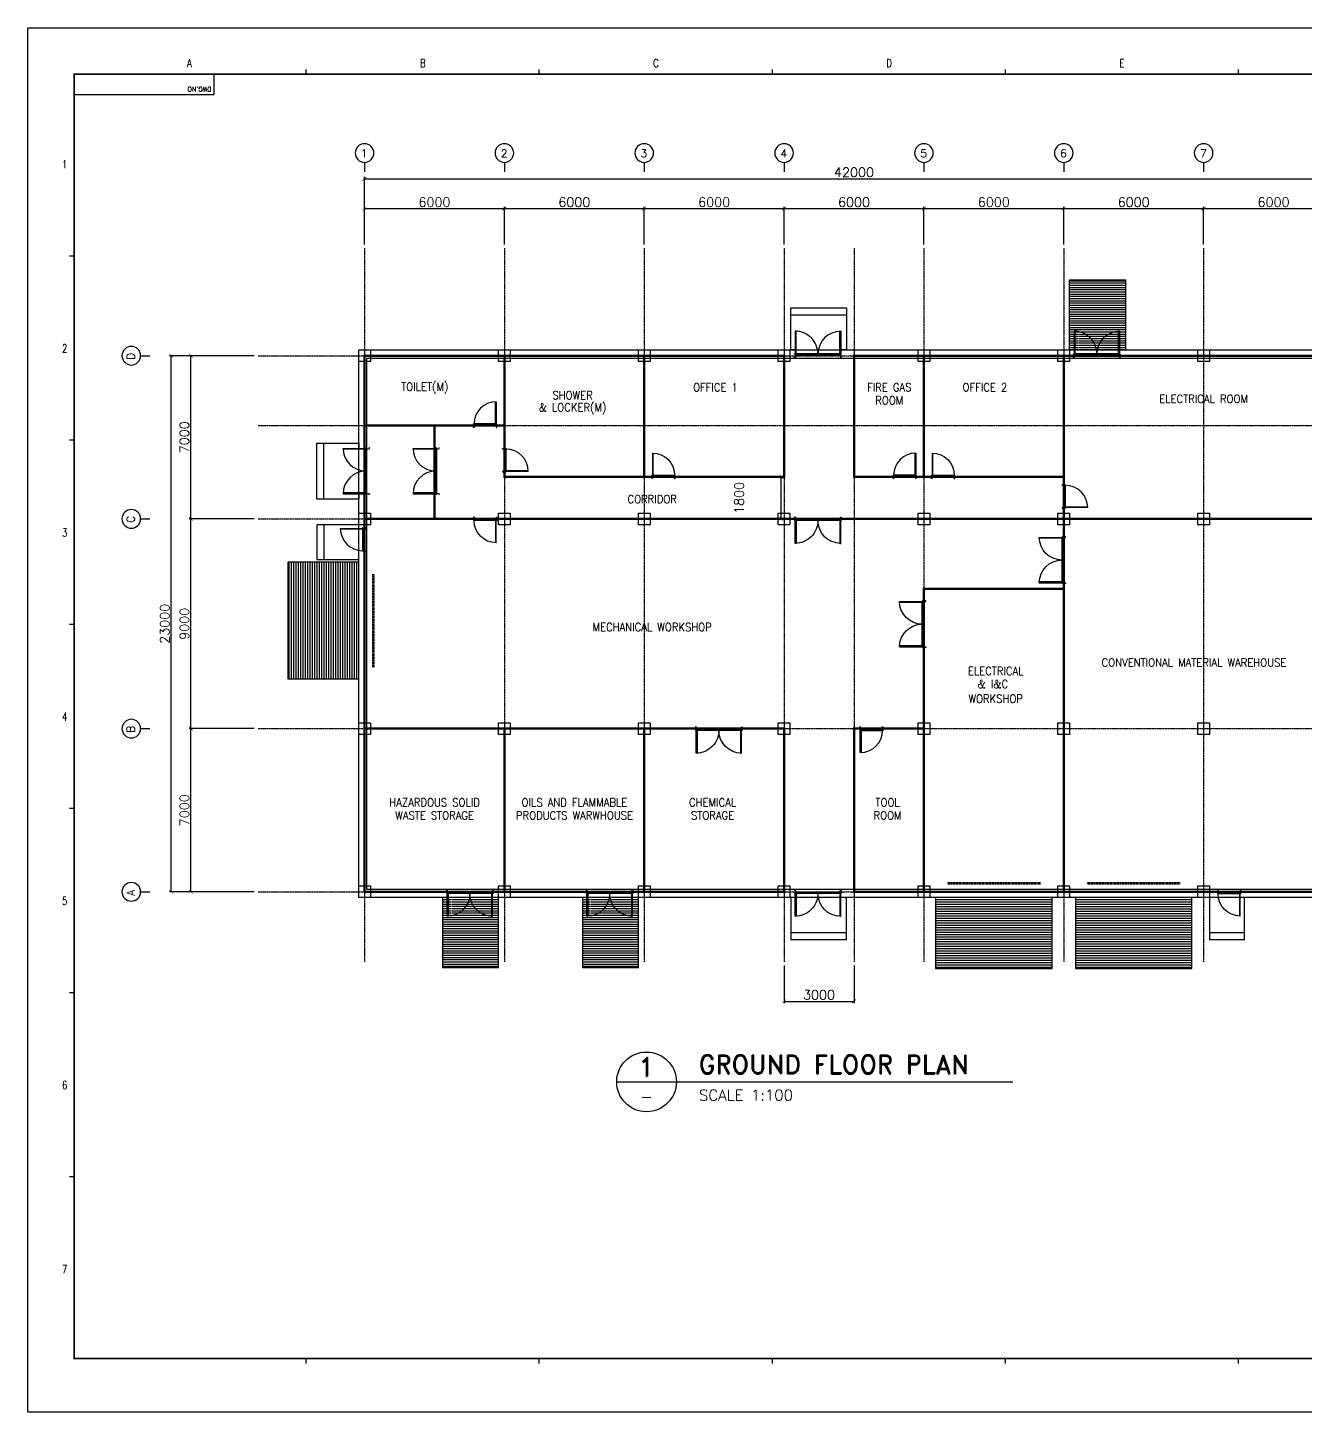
# Model space of a CAD drawing. Header units: millimetres. Extents: x -232466 to 860779, y -177975 to 311634.
# Drawn here: x -232466 to -177652, y 107851 to 167251 of the extents above; entities that cross this region are included whole.
import ezdxf
from ezdxf.enums import TextEntityAlignment as Align

# ---------------------------------------------------------------- set-up
doc = ezdxf.new("R2010")
doc.units = ezdxf.units.MM
for name, pattern in [('AXES', [50.8, 31.75, -6.35, 6.35, -6.35]), ('CENTER', [2, 1.25, -0.25, 0.25, -0.25]), ('HID', [2.3, 1.5, -0.8])]:
    doc.linetypes.add(name, pattern=pattern)
doc.layers.add('0 외형선', color=3, linetype='Continuous', lineweight=25)
for name, color, linetype in [('4ELE', 4, 'Continuous'), ('8FIN', 8, 'Continuous'), ('Center Line', 1, 'CENTER'), ('COL', 2, 'Continuous'), ('dim', 7, 'Continuous'), ('DOOR', 4, 'Continuous'), ('G', 3, 'Continuous'), ('hat', 8, 'Continuous'), ('stair', 4, 'Continuous'), ('SYM', 7, 'Continuous'), ('TEXT1', 7, 'Continuous'), ('TITLEBOX', 7, 'Continuous')]:
    doc.layers.add(name, color=color, linetype=linetype)
doc.styles.add('ROMAND', font='romand')
doc.styles.add('RomanS', font='romans.shx')
doc.styles.add('TBOX', font='romans.shx')
doc.dimstyles.new('HYUNDAI', dxfattribs={"dimscale": 120, "dimtxt": 3, "dimasz": 3, "dimexe": 1, "dimexo": 2, "dimgap": 1, "dimtad": 1, "dimdec": 0, "dimdsep": 46, "dimtxsty": 'RomanS', "dimcen": 0, "dimclrd": 256, "dimclre": 256, "dimclrt": 3, "dimadec": 0, "dimazin": 0, "dimtfac": 1, "dimtdec": 0, "dimtix": 1, "dimtmove": 2, "dimatfit": 3, "dimfxl": 1, "dimtvp": 1, "dimtolj": 1, "dimarcsym": 0})

# ---------------------------------------------------------------- blocks, each defined once
blk = doc.blocks.new('_ArchTick')
at = {"color": 0, "linetype": 'ByBlock', "const_width": 0.15}
blk.add_lwpolyline([(-0.5, -0.5), (0.5, 0.5)], dxfattribs=at)
blk = doc.blocks.new('*D184')
at = {"layer": 'Defpoints', "color": 0}
for p in [(-226308, 153180), (-222717, 153180), (-222583, 130180)]:
    blk.add_point(p, dxfattribs=at)
at = {"layer": 'dim', "lineweight": -2}
for p, q in [((-222877, 153180), (-226388, 153180)), ((-226308, 130180), (-226308, 153180)), ((-222743, 130180), (-226388, 130180))]:
    blk.add_line(p, q, dxfattribs=at)
at = {"layer": 'dim', "lineweight": -2, "xscale": 160, "yscale": 160, "zscale": 160}
for p, rotation in [((-226308, 153180), 90), ((-226308, 130180), 270)]:
    blk.add_blockref('_ArchTick', p, dxfattribs=dict(at, rotation=rotation))
at = {"layer": 'dim', "color": 0, "insert": (-226588, 141680), "char_height": 400, "attachment_point": 5, "rotation": 90, "style": 'RomanS', "bg_fill": 3, "box_fill_scale": 1.1, "bg_fill_color": 257, "bg_fill_transparency": 0}
blk.add_mtext('\\A1;23000', dxfattribs=at)
blk = doc.blocks.new('*D185')
at = {"layer": 'Defpoints', "color": 0}
for p in [(-225463, 153180), (-222583, 153180), (-222583, 146180)]:
    blk.add_point(p, dxfattribs=at)
at = {"layer": 'dim', "lineweight": -2}
for p, q in [((-222743, 153180), (-225543, 153180)), ((-225463, 146180), (-225463, 153180)), ((-222743, 146180), (-225543, 146180))]:
    blk.add_line(p, q, dxfattribs=at)
at = {"layer": 'dim', "lineweight": -2, "xscale": 160, "yscale": 160, "zscale": 160}
for p, rotation in [((-225463, 153180), 90), ((-225463, 146180), 270)]:
    blk.add_blockref('_ArchTick', p, dxfattribs=dict(at, rotation=rotation))
at = {"layer": 'dim', "color": 0, "insert": (-225743, 149680), "char_height": 400, "attachment_point": 5, "rotation": 90, "style": 'RomanS', "bg_fill": 3, "box_fill_scale": 1.1, "bg_fill_color": 257, "bg_fill_transparency": 0}
blk.add_mtext('\\A1;7000', dxfattribs=at)
blk = doc.blocks.new('*D186')
at = {"layer": 'Defpoints', "color": 0}
for p in [(-212014, 159488), (-218014, 157789), (-212014, 157789)]:
    blk.add_point(p, dxfattribs=at)
at = {"layer": 'dim', "lineweight": -2}
for p, q in [((-218014, 157949), (-218014, 159568)), ((-218014, 159488), (-212014, 159488)), ((-212014, 157949), (-212014, 159568))]:
    blk.add_line(p, q, dxfattribs=at)
at = {"layer": 'dim', "lineweight": -2, "xscale": 160, "yscale": 160, "zscale": 160, "rotation": 180}
blk.add_blockref('_ArchTick', (-218014, 159488), dxfattribs=at)
at = {"layer": 'dim', "lineweight": -2, "xscale": 160, "yscale": 160, "zscale": 160}
blk.add_blockref('_ArchTick', (-212014, 159488), dxfattribs=at)
at = {"layer": 'dim', "color": 0, "insert": (-215014, 159768), "char_height": 400, "attachment_point": 5, "style": 'RomanS', "bg_fill": 3, "box_fill_scale": 1.1, "bg_fill_color": 257, "bg_fill_transparency": 0}
blk.add_mtext('\\A1;6000', dxfattribs=at)
blk = doc.blocks.new('주열')
at = {"layer": 'SYM'}
blk.add_line((0, 600), (0, 0), dxfattribs=at)
blk.add_circle((0, 1200), 600, dxfattribs=at)
blk = doc.blocks.new('*D187')
at = {"layer": 'Defpoints', "color": 0}
for p in [(-176014, 160767), (-218014, 157789), (-176014, 157789)]:
    blk.add_point(p, dxfattribs=at)
at = {"layer": 'dim', "lineweight": -2}
for p, q in [((-218014, 157949), (-218014, 160847)), ((-218014, 160767), (-176014, 160767)), ((-176014, 157949), (-176014, 160847))]:
    blk.add_line(p, q, dxfattribs=at)
at = {"layer": 'dim', "lineweight": -2, "xscale": 160, "yscale": 160, "zscale": 160, "rotation": 180}
blk.add_blockref('_ArchTick', (-218014, 160767), dxfattribs=at)
at = {"layer": 'dim', "lineweight": -2, "xscale": 160, "yscale": 160, "zscale": 160}
blk.add_blockref('_ArchTick', (-176014, 160767), dxfattribs=at)
at = {"layer": 'dim', "color": 0, "insert": (-197014, 161047), "char_height": 400, "attachment_point": 5, "style": 'RomanS', "bg_fill": 3, "box_fill_scale": 1.1, "bg_fill_color": 257, "bg_fill_transparency": 0}
blk.add_mtext('\\A1;42000', dxfattribs=at)
blk = doc.blocks.new('*D188')
at = {"layer": 'Defpoints', "color": 0}
for p in [(-206014, 159488), (-212014, 157789), (-206014, 157789)]:
    blk.add_point(p, dxfattribs=at)
at = {"layer": 'dim', "lineweight": -2}
for p, q in [((-212014, 157949), (-212014, 159568)), ((-212014, 159488), (-206014, 159488)), ((-206014, 157949), (-206014, 159568))]:
    blk.add_line(p, q, dxfattribs=at)
at = {"layer": 'dim', "lineweight": -2, "xscale": 160, "yscale": 160, "zscale": 160, "rotation": 180}
blk.add_blockref('_ArchTick', (-212014, 159488), dxfattribs=at)
at = {"layer": 'dim', "lineweight": -2, "xscale": 160, "yscale": 160, "zscale": 160}
blk.add_blockref('_ArchTick', (-206014, 159488), dxfattribs=at)
at = {"layer": 'dim', "color": 0, "insert": (-209014, 159768), "char_height": 400, "attachment_point": 5, "style": 'RomanS', "bg_fill": 3, "box_fill_scale": 1.1, "bg_fill_color": 257, "bg_fill_transparency": 0}
blk.add_mtext('\\A1;6000', dxfattribs=at)
blk = doc.blocks.new('*D189')
at = {"layer": 'Defpoints', "color": 0}
for p in [(-200014, 159488), (-206014, 157789), (-200014, 157789)]:
    blk.add_point(p, dxfattribs=at)
at = {"layer": 'dim', "lineweight": -2}
for p, q in [((-206014, 157949), (-206014, 159568)), ((-206014, 159488), (-200014, 159488)), ((-200014, 157949), (-200014, 159568))]:
    blk.add_line(p, q, dxfattribs=at)
at = {"layer": 'dim', "lineweight": -2, "xscale": 160, "yscale": 160, "zscale": 160, "rotation": 180}
blk.add_blockref('_ArchTick', (-206014, 159488), dxfattribs=at)
at = {"layer": 'dim', "lineweight": -2, "xscale": 160, "yscale": 160, "zscale": 160}
blk.add_blockref('_ArchTick', (-200014, 159488), dxfattribs=at)
at = {"layer": 'dim', "color": 0, "insert": (-203014, 159768), "char_height": 400, "attachment_point": 5, "style": 'RomanS', "bg_fill": 3, "box_fill_scale": 1.1, "bg_fill_color": 257, "bg_fill_transparency": 0}
blk.add_mtext('\\A1;6000', dxfattribs=at)
blk = doc.blocks.new('*D190')
at = {"layer": 'Defpoints', "color": 0}
for p in [(-194014, 159488), (-200014, 157789), (-194014, 157789)]:
    blk.add_point(p, dxfattribs=at)
at = {"layer": 'dim', "lineweight": -2}
for p, q in [((-200014, 157949), (-200014, 159568)), ((-200014, 159488), (-194014, 159488)), ((-194014, 157949), (-194014, 159568))]:
    blk.add_line(p, q, dxfattribs=at)
at = {"layer": 'dim', "lineweight": -2, "xscale": 160, "yscale": 160, "zscale": 160, "rotation": 180}
blk.add_blockref('_ArchTick', (-200014, 159488), dxfattribs=at)
at = {"layer": 'dim', "lineweight": -2, "xscale": 160, "yscale": 160, "zscale": 160}
blk.add_blockref('_ArchTick', (-194014, 159488), dxfattribs=at)
at = {"layer": 'dim', "color": 0, "insert": (-197014, 159768), "char_height": 400, "attachment_point": 5, "style": 'RomanS', "bg_fill": 3, "box_fill_scale": 1.1, "bg_fill_color": 257, "bg_fill_transparency": 0}
blk.add_mtext('\\A1;6000', dxfattribs=at)
blk = doc.blocks.new('*D191')
at = {"layer": 'Defpoints', "color": 0}
for p in [(-188014, 159488), (-194014, 157789), (-188014, 157789)]:
    blk.add_point(p, dxfattribs=at)
at = {"layer": 'dim', "lineweight": -2}
for p, q in [((-194014, 157949), (-194014, 159568)), ((-194014, 159488), (-188014, 159488)), ((-188014, 157949), (-188014, 159568))]:
    blk.add_line(p, q, dxfattribs=at)
at = {"layer": 'dim', "lineweight": -2, "xscale": 160, "yscale": 160, "zscale": 160, "rotation": 180}
blk.add_blockref('_ArchTick', (-194014, 159488), dxfattribs=at)
at = {"layer": 'dim', "lineweight": -2, "xscale": 160, "yscale": 160, "zscale": 160}
blk.add_blockref('_ArchTick', (-188014, 159488), dxfattribs=at)
at = {"layer": 'dim', "color": 0, "insert": (-191014, 159768), "char_height": 400, "attachment_point": 5, "style": 'RomanS', "bg_fill": 3, "box_fill_scale": 1.1, "bg_fill_color": 257, "bg_fill_transparency": 0}
blk.add_mtext('\\A1;6000', dxfattribs=at)
blk = doc.blocks.new('*D192')
at = {"layer": 'Defpoints', "color": 0}
for p in [(-182014, 159488), (-188014, 157789), (-182014, 157789)]:
    blk.add_point(p, dxfattribs=at)
at = {"layer": 'dim', "lineweight": -2}
for p, q in [((-188014, 157949), (-188014, 159568)), ((-188014, 159488), (-182014, 159488)), ((-182014, 157949), (-182014, 159568))]:
    blk.add_line(p, q, dxfattribs=at)
at = {"layer": 'dim', "lineweight": -2, "xscale": 160, "yscale": 160, "zscale": 160, "rotation": 180}
blk.add_blockref('_ArchTick', (-188014, 159488), dxfattribs=at)
at = {"layer": 'dim', "lineweight": -2, "xscale": 160, "yscale": 160, "zscale": 160}
blk.add_blockref('_ArchTick', (-182014, 159488), dxfattribs=at)
at = {"layer": 'dim', "color": 0, "insert": (-185014, 159768), "char_height": 400, "attachment_point": 5, "style": 'RomanS', "bg_fill": 3, "box_fill_scale": 1.1, "bg_fill_color": 257, "bg_fill_transparency": 0}
blk.add_mtext('\\A1;6000', dxfattribs=at)
blk = doc.blocks.new('*D193')
at = {"layer": 'Defpoints', "color": 0}
for p in [(-176014, 159488), (-182014, 157789), (-176014, 157789)]:
    blk.add_point(p, dxfattribs=at)
at = {"layer": 'dim', "lineweight": -2}
for p, q in [((-182014, 157949), (-182014, 159568)), ((-182014, 159488), (-176014, 159488)), ((-176014, 157949), (-176014, 159568))]:
    blk.add_line(p, q, dxfattribs=at)
at = {"layer": 'dim', "lineweight": -2, "xscale": 160, "yscale": 160, "zscale": 160, "rotation": 180}
blk.add_blockref('_ArchTick', (-182014, 159488), dxfattribs=at)
at = {"layer": 'dim', "lineweight": -2, "xscale": 160, "yscale": 160, "zscale": 160}
blk.add_blockref('_ArchTick', (-176014, 159488), dxfattribs=at)
at = {"layer": 'dim', "color": 0, "insert": (-179014, 159768), "char_height": 400, "attachment_point": 5, "style": 'RomanS', "bg_fill": 3, "box_fill_scale": 1.1, "bg_fill_color": 257, "bg_fill_transparency": 0}
blk.add_mtext('\\A1;6000', dxfattribs=at)
blk = doc.blocks.new('*D194')
at = {"layer": 'Defpoints', "color": 0}
for p in [(-225463, 146180), (-222583, 146180), (-222583, 137180)]:
    blk.add_point(p, dxfattribs=at)
at = {"layer": 'dim', "lineweight": -2}
for p, q in [((-222743, 146180), (-225543, 146180)), ((-225463, 137180), (-225463, 146180)), ((-222743, 137180), (-225543, 137180))]:
    blk.add_line(p, q, dxfattribs=at)
at = {"layer": 'dim', "lineweight": -2, "xscale": 160, "yscale": 160, "zscale": 160}
for p, rotation in [((-225463, 146180), 90), ((-225463, 137180), 270)]:
    blk.add_blockref('_ArchTick', p, dxfattribs=dict(at, rotation=rotation))
at = {"layer": 'dim', "color": 0, "insert": (-225743, 141680), "char_height": 400, "attachment_point": 5, "rotation": 90, "style": 'RomanS', "bg_fill": 3, "box_fill_scale": 1.1, "bg_fill_color": 257, "bg_fill_transparency": 0}
blk.add_mtext('\\A1;9000', dxfattribs=at)
blk = doc.blocks.new('*D209')
at = {"layer": 'Defpoints', "color": 0}
for p in [(-225463, 137180), (-222583, 137180), (-222583, 130180)]:
    blk.add_point(p, dxfattribs=at)
at = {"layer": 'dim', "lineweight": -2}
for p, q in [((-222743, 137180), (-225543, 137180)), ((-225463, 130180), (-225463, 137180)), ((-222743, 130180), (-225543, 130180))]:
    blk.add_line(p, q, dxfattribs=at)
at = {"layer": 'dim', "lineweight": -2, "xscale": 160, "yscale": 160, "zscale": 160}
for p, rotation in [((-225463, 137180), 90), ((-225463, 130180), 270)]:
    blk.add_blockref('_ArchTick', p, dxfattribs=dict(at, rotation=rotation))
at = {"layer": 'dim', "color": 0, "insert": (-225743, 133680), "char_height": 400, "attachment_point": 5, "rotation": 90, "style": 'RomanS', "bg_fill": 3, "box_fill_scale": 1.1, "bg_fill_color": 257, "bg_fill_transparency": 0}
blk.add_mtext('\\A1;7000', dxfattribs=at)
blk = doc.blocks.new('*D210')
at = {"layer": 'Defpoints', "color": 0}
for p in [(-200014, 127180), (-197014, 127180), (-197014, 125481)]:
    blk.add_point(p, dxfattribs=at)
at = {"layer": 'dim', "lineweight": -2}
for p, q in [((-200014, 127020), (-200014, 125401)), ((-197014, 127020), (-197014, 125401)), ((-200014, 125481), (-197014, 125481))]:
    blk.add_line(p, q, dxfattribs=at)
at = {"layer": 'dim', "lineweight": -2, "xscale": 160, "yscale": 160, "zscale": 160, "rotation": 180}
blk.add_blockref('_ArchTick', (-200014, 125481), dxfattribs=at)
at = {"layer": 'dim', "lineweight": -2, "xscale": 160, "yscale": 160, "zscale": 160}
blk.add_blockref('_ArchTick', (-197014, 125481), dxfattribs=at)
at = {"layer": 'dim', "color": 0, "insert": (-198514, 125761), "char_height": 400, "attachment_point": 5, "style": 'RomanS', "bg_fill": 3, "box_fill_scale": 1.1, "bg_fill_color": 257, "bg_fill_transparency": 0}
blk.add_mtext('\\A1;3000', dxfattribs=at)
blk = doc.blocks.new('D2000')
at = {"color": 8}
for p, q in [((-45, -45), (-45, -1955)), ((0, -1935), (0, -65))]:
    blk.add_line(p, q, dxfattribs=at)
for points in [[(-25, 0), (0, 0), (0, -25), (-45, -25), (-45, -45), (-105, -45), (-150, -25), (-150, 0), (-130, 0)], [(975, -25), (0, -25), (0, -65), (975, -65), (975, -25)], [(-25, -2000), (0, -2000), (0, -1975), (-45, -1975), (-45, -1955), (-105, -1955), (-150, -1975), (-150, -2000), (-130, -2000)], [(975, -1975), (0, -1975), (0, -1935), (975, -1935), (975, -1975)]]:
    blk.add_lwpolyline(points)
at = {"ltscale": 0.2}
for centre, start, end in [((0, -25), 270, 0), ((0, -1975), 0, 90)]:
    blk.add_arc(centre, 975, start, end, dxfattribs=at)
blk = doc.blocks.new('SD1')
at = {"color": 8}
for p, q in [((-55, 200), (-975, 200)), ((-955, 155), (-45, 155))]:
    blk.add_line(p, q, dxfattribs=at)
for points in [[(-25, 1150), (-25, 200), (-55, 200), (-55, 1150)], [(-1000, 180), (-1000, 200), (-975, 200), (-975, 155), (-955, 155), (-955, 95), (-975, 50), (-1000, 50), (-1000, 70)], [(0, 180), (0, 200), (-25, 200), (-25, 155), (-45, 155), (-45, 95), (-25, 50), (0, 50), (0, 70)]]:
    blk.add_lwpolyline(points)
blk.add_arc((-25, 200), 950, 90, 180)
blk = doc.blocks.new('*D262')
at = {"layer": 'Defpoints', "color": 0}
for p in [(-203014, 147980), (-200134, 147980), (-203014, 146180)]:
    blk.add_point(p, dxfattribs=at)
at = {"layer": 'dim', "lineweight": -2}
for p, q in [((-202854, 147980), (-200054, 147980)), ((-200134, 146180), (-200134, 147980)), ((-202854, 146180), (-200054, 146180))]:
    blk.add_line(p, q, dxfattribs=at)
at = {"layer": 'dim', "lineweight": -2, "xscale": 160, "yscale": 160, "zscale": 160}
for p, rotation in [((-200134, 147980), 90), ((-200134, 146180), 270)]:
    blk.add_blockref('_ArchTick', p, dxfattribs=dict(at, rotation=rotation))
at = {"layer": 'dim', "color": 0, "insert": (-201940, 147080), "char_height": 400, "attachment_point": 5, "rotation": 90, "style": 'RomanS', "bg_fill": 3, "box_fill_scale": 1.1, "bg_fill_color": 257, "bg_fill_transparency": 0}
blk.add_mtext('\\A1;1800', dxfattribs=at)

msp = doc.modelspace()

# ---------------------------------------------------------------- hatches: boundary and pattern name
at = {"layer": '8FIN'}
h = msp.add_hatch(dxfattribs=at)
h.set_pattern_fill('ANSI31', color=256, scale=30, angle=45)
h.set_pattern_definition([(360, (-211135.78, 185825.96), (4e-14, 95.25), [])])
h.paths.add_polyline_path([(-185364.5, 156429.8), (-185364.5, 153429.8), (-185664.5, 153429.8), (-186575.7, 153429.8, 0.3546044), (-187384.5, 154134.3), (-187384.5, 154134.8), (-187414.5, 154134.8), (-187414.5, 153429.8), (-187764.5, 153429.8), (-187764.5, 156429.8)])
h.paths.add_polyline_path([(-186575.7, 153429.8), (-187384.5, 153429.8), (-187384.5, 154134.3, -0.3546044)])
h.paths.add_polyline_path([(-186519.5, 154629.5), (-186519.5, 155364.1), (-186249.5, 155364.1), (-186249.5, 154629.5)], flags=24)
h = msp.add_hatch(dxfattribs=at)
h.set_pattern_fill('ANSI31', color=256, scale=30, angle=315)
h.set_pattern_definition([(360, (-238035.78, 162325.96), (4e-14, 95.25), [])])
h.paths.add_polyline_path([(-212264.5, 126929.8), (-212264.5, 129929.8), (-212564.5, 129929.8), (-213475.7, 129929.8, -0.3546044), (-214284.5, 129225.3), (-214284.5, 129224.8), (-214314.5, 129224.8), (-214314.5, 129929.8), (-214664.5, 129929.8), (-214664.5, 126929.8)])
h.paths.add_polyline_path([(-213475.7, 129929.8), (-214284.5, 129929.8), (-214284.5, 129225.3, 0.3546044)])
h.paths.add_polyline_path([(-213419.5, 128730.1), (-213419.5, 127995.5), (-213149.5, 127995.5), (-213149.5, 128730.1)], flags=24)
h = msp.add_hatch(dxfattribs=at)
h.set_pattern_fill('ANSI31', color=256, scale=30, angle=315)
h.set_pattern_definition([(360, (-232035.78, 162325.96), (4e-14, 95.25), [])])
h.paths.add_polyline_path([(-206264.5, 126929.8), (-206264.5, 129929.8), (-206564.5, 129929.8), (-207475.7, 129929.8, -0.3546044), (-208284.5, 129225.3), (-208284.5, 129224.8), (-208314.5, 129224.8), (-208314.5, 129929.8), (-208664.5, 129929.8), (-208664.5, 126929.8)])
h.paths.add_polyline_path([(-207475.7, 129929.8), (-208284.5, 129929.8), (-208284.5, 129225.3, 0.3546044)])
h.paths.add_polyline_path([(-207419.5, 128730.1), (-207419.5, 127995.5), (-207149.5, 127995.5), (-207149.5, 128730.1)], flags=24)
at = {"layer": 'hat'}
h = msp.add_hatch(dxfattribs=at)
h.set_pattern_fill('_USER', color=256, scale=100, angle=270, style=0, pattern_type=0)
h.set_pattern_definition([(270, (-265244.74, 180028.13), (100, -2e-14), [])])
h.paths.add_polyline_path([(-221304.5, 139318.7), (-218264.5, 139318.7), (-218264.5, 144318.7), (-221304.5, 144318.7)])
h = msp.add_hatch(dxfattribs=at)
h.set_pattern_fill('_USER', color=256, scale=100, style=0, pattern_type=0)
h.set_pattern_definition([(0, (-229223.88, 82949.51), (0, 100), [])])
h.paths.add_polyline_path([(-188514.5, 126889.8), (-188514.5, 129929.8), (-193514.5, 129929.8), (-193514.5, 126889.8)])
h = msp.add_hatch(dxfattribs=at)
h.set_pattern_fill('_USER', color=256, scale=100, style=0, pattern_type=0)
h.set_pattern_definition([(0, (-223223.88, 82949.51), (0, 100), [])])
h.paths.add_polyline_path([(-182514.5, 126889.8), (-182514.5, 129929.8), (-187514.5, 129929.8), (-187514.5, 126889.8)])

# ---------------------------------------------------------------- linework, layer by layer
msp.add_lwpolyline([(-207196.6, 122026.4), (-190196.6, 122026.4)])
msp.add_circle((-205916.6, 122026.4), 1280)
at = {"layer": '0 외형선', "linetype": 'Continuous'}
for points in [[(-218264.5, 153429.8), (-175764.5, 153429.8), (-175764.5, 129929.8), (-218264.5, 129929.8)], [(-217914.5, 153079.8), (-176114.5, 153079.8), (-176114.5, 130279.8), (-217914.5, 130279.8)]]:
    msp.add_lwpolyline(points, close=True, dxfattribs=at)
at = {"layer": '0 외형선', "linetype": 'Continuous', "const_width": 100}
for points in [[(-218014.5, 153179.8), (-212014.5, 153179.8), (-212014.5, 150179.8), (-218014.5, 150179.8)], [(-212014.5, 153179.8), (-206014.5, 153179.8), (-206014.5, 147979.8), (-212014.5, 147979.8)], [(-206014.5, 153179.8), (-200014.5, 153179.8), (-200014.5, 147979.8), (-206014.5, 147979.8)], [(-197014.5, 153179.8), (-194014.5, 153179.8), (-194014.5, 147979.8), (-197014.5, 147979.8)], [(-194014.5, 153179.8), (-188014.5, 153179.8), (-188014.5, 147979.8), (-194014.5, 147979.8)], [(-188014.5, 153179.8), (-176014.5, 153179.8), (-176014.5, 146179.8), (-188014.5, 146179.8)], [(-218012.8, 150179.8), (-215014.5, 150179.8), (-215016.1, 146179.8), (-218016.1, 146179.8)], [(-188014.5, 146179.8), (-176014.5, 146179.8), (-176014.5, 130179.8), (-188014.5, 130179.8)], [(-194014.5, 143179.8), (-188014.5, 143179.8), (-188014.5, 130179.8), (-194014.5, 130179.8)], [(-218014.5, 137179.8), (-212014.5, 137179.8), (-212014.5, 130179.8), (-218014.5, 130179.8)], [(-212014.5, 137179.8), (-206014.5, 137179.8), (-206014.5, 130179.8), (-212014.5, 130179.8)], [(-206014.5, 137179.8), (-200014.5, 137179.8), (-200014.5, 130179.8), (-206014.5, 130179.8)], [(-197014.5, 137179.8), (-194014.5, 137179.8), (-194014.5, 130179.8), (-197014.5, 130179.8)]]:
    msp.add_lwpolyline(points, close=True, dxfattribs=at)
msp.add_lwpolyline([(-200014.5, 137179.8), (-218014.5, 137179.8), (-218014.5, 146179.8), (-188014.5, 146179.8), (-188014.5, 143179.8), (-194014.5, 143179.8), (-194014.5, 137179.8), (-197014.5, 137179.8)], dxfattribs=at)
at = {"layer": '4ELE'}
for p, q in [((-199730, 154929.8), (-197330, 154929.8)), ((-219761.5, 147029), (-219761.5, 149429)), ((-219764.5, 145929.8), (-219764.5, 144429.8)), ((-199730, 128429.8), (-197330, 128429.8)), ((-181764.5, 128429.8), (-180264.5, 128429.8))]:
    msp.add_line(p, q, dxfattribs=at)
for points in [[(-199505, 153429.8), (-199730, 153429.8), (-199730, 155229.8), (-197330, 155229.8), (-197330, 153429.8), (-197555, 153429.8)], [(-218261.5, 147254), (-218261.5, 147029), (-220061.5, 147029), (-220061.5, 149429), (-218261.5, 149429), (-218261.5, 149204)], [(-218264.5, 145929.8), (-220064.5, 145929.8), (-220064.5, 144429.8), (-218264.5, 144429.8)], [(-199505, 129929.8), (-199730, 129929.8), (-199730, 128129.8), (-197330, 128129.8), (-197330, 129929.8), (-197555, 129929.8)], [(-181764.5, 129929.8), (-181764.5, 128129.8), (-180264.5, 128129.8), (-180264.5, 129929.8)]]:
    msp.add_lwpolyline(points, dxfattribs=at)
at = {"layer": 'Center Line', "linetype": 'AXES'}
for p, q in [((-218014.5, 157789.4), (-218014.5, 127179.8)), ((-222583, 153179.8), (-172597.4, 153179.8))]:
    msp.add_line(p, q, dxfattribs=at)
at = {"layer": 'COL'}
for points in [[(-218264.5, 152929.8), (-218264.5, 153429.8), (-217764.5, 153429.8), (-217764.5, 152929.8)], [(-212264.5, 152929.8), (-212264.5, 153429.8), (-211764.5, 153429.8), (-211764.5, 152929.8)], [(-206264.5, 152929.8), (-206264.5, 153429.8), (-205764.5, 153429.8), (-205764.5, 152929.8)], [(-200264.5, 152929.8), (-200264.5, 153429.8), (-199764.5, 153429.8), (-199764.5, 152929.8)], [(-194264.5, 152929.8), (-194264.5, 153429.8), (-193764.5, 153429.8), (-193764.5, 152929.8)], [(-188264.5, 152929.8), (-188264.5, 153429.8), (-187764.5, 153429.8), (-187764.5, 152929.8)], [(-182264.5, 152929.8), (-182264.5, 153429.8), (-181764.5, 153429.8), (-181764.5, 152929.8)], [(-218264.5, 145929.8), (-218264.5, 146429.8), (-217764.5, 146429.8), (-217764.5, 145929.8)], [(-212264.5, 145929.8), (-212264.5, 146429.8), (-211764.5, 146429.8), (-211764.5, 145929.8)], [(-206264.5, 145929.8), (-206264.5, 146429.8), (-205764.5, 146429.8), (-205764.5, 145929.8)], [(-200264.5, 145929.8), (-200264.5, 146429.8), (-199764.5, 146429.8), (-199764.5, 145929.8)], [(-194264.5, 145929.8), (-194264.5, 146429.8), (-193764.5, 146429.8), (-193764.5, 145929.8)], [(-188264.5, 145929.8), (-188264.5, 146429.8), (-187764.5, 146429.8), (-187764.5, 145929.8)], [(-182264.5, 145929.8), (-182264.5, 146429.8), (-181764.5, 146429.8), (-181764.5, 145929.8)], [(-218264.5, 136929.8), (-218264.5, 137429.8), (-217764.5, 137429.8), (-217764.5, 136929.8)], [(-212264.5, 136929.8), (-212264.5, 137429.8), (-211764.5, 137429.8), (-211764.5, 136929.8)], [(-206264.5, 136929.8), (-206264.5, 137429.8), (-205764.5, 137429.8), (-205764.5, 136929.8)], [(-200264.5, 136929.8), (-200264.5, 137429.8), (-199764.5, 137429.8), (-199764.5, 136929.8)], [(-194264.5, 136929.8), (-194264.5, 137429.8), (-193764.5, 137429.8), (-193764.5, 136929.8)], [(-188264.5, 136929.8), (-188264.5, 137429.8), (-187764.5, 137429.8), (-187764.5, 136929.8)], [(-182264.5, 136929.8), (-182264.5, 137429.8), (-181764.5, 137429.8), (-181764.5, 136929.8)], [(-218264.5, 129929.8), (-218264.5, 130429.8), (-217764.5, 130429.8), (-217764.5, 129929.8)], [(-212264.5, 129929.8), (-212264.5, 130429.8), (-211764.5, 130429.8), (-211764.5, 129929.8)], [(-206264.5, 129929.8), (-206264.5, 130429.8), (-205764.5, 130429.8), (-205764.5, 129929.8)], [(-200264.5, 129929.8), (-200264.5, 130429.8), (-199764.5, 130429.8), (-199764.5, 129929.8)], [(-194264.5, 129929.8), (-194264.5, 130429.8), (-193764.5, 130429.8), (-193764.5, 129929.8)], [(-188264.5, 129929.8), (-188264.5, 130429.8), (-187764.5, 130429.8), (-187764.5, 129929.8)], [(-182264.5, 129929.8), (-182264.5, 130429.8), (-181764.5, 130429.8), (-181764.5, 129929.8)]]:
    msp.add_lwpolyline(points, close=True, dxfattribs=at)
at = {"layer": 'DOOR', "linetype": 'HID'}
for p, q in [((-217668.5, 143818.7), (-217668.5, 139818.7)), ((-217618.5, 143818.7), (-217618.5, 139818.7)), ((-193014.5, 130575.7), (-189014.5, 130575.7)), ((-193014.5, 130525.8), (-189014.5, 130525.8)), ((-187014.5, 130575.7), (-183014.5, 130575.7)), ((-187014.5, 130525.8), (-183014.5, 130525.8))]:
    msp.add_line(p, q, dxfattribs=at)
at = {"layer": 'stair'}
for points in [[(-187764.5, 153429.8), (-187764.5, 153429.8), (-187764.5, 156429.8), (-185364.5, 156429.8), (-185364.5, 153429.8), (-187764.5, 153429.8)], [(-218264.5, 144318.7), (-221304.5, 144318.7), (-221304.5, 139318.7), (-218264.5, 139318.7)], [(-214664.5, 129929.8), (-214664.5, 129929.8), (-214664.5, 126929.8), (-212264.5, 126929.8), (-212264.5, 129929.8), (-214664.5, 129929.8)], [(-208664.5, 129929.8), (-208664.5, 129929.8), (-208664.5, 126929.8), (-206264.5, 126929.8), (-206264.5, 129929.8), (-208664.5, 129929.8)], [(-193514.5, 129929.8), (-193514.5, 126889.8), (-188514.5, 126889.8), (-188514.5, 129929.8)], [(-187514.5, 129929.8), (-187514.5, 126889.8), (-182514.5, 126889.8), (-182514.5, 129929.8)]]:
    msp.add_lwpolyline(points, dxfattribs=at)
at = {"layer": 'TITLEBOX', "color": 4, "linetype": 'Continuous'}
for p, q in [((-220516.4, 165251.2), (-220516.4, 165451.2)), ((-220516.4, 165251.2), (-220516.4, 165451.2)), ((-210516.4, 165251.2), (-210516.4, 165451.2)), ((-210516.4, 165251.2), (-210516.4, 165451.2)), ((-200516.4, 165251.2), (-200516.4, 165451.2)), ((-200516.4, 165251.2), (-200516.4, 165451.2)), ((-190516.4, 165251.2), (-190516.4, 165451.2)), ((-190516.4, 165251.2), (-190516.4, 165451.2)), ((-180516.4, 165251.2), (-180516.4, 165451.2)), ((-180516.4, 165251.2), (-180516.4, 165451.2)), ((-230466.4, 157451.2), (-230666.4, 157451.2)), ((-230466.4, 149551.2), (-230666.4, 149551.2)), ((-230466.4, 141651.2), (-230666.4, 141651.2)), ((-230466.4, 133751.2), (-230666.4, 133751.2)), ((-230466.4, 125851.2), (-230666.4, 125851.2)), ((-230466.4, 117951.2), (-230666.4, 117951.2)), ((-220516.4, 109951), (-220516.4, 110151)), ((-220516.4, 109951), (-220516.4, 110151)), ((-210516.4, 109951), (-210516.4, 110151)), ((-210516.4, 109951), (-210516.4, 110151)), ((-200516.4, 109951), (-200516.4, 110151)), ((-200516.4, 109951), (-200516.4, 110151)), ((-190516.4, 109951), (-190516.4, 110151)), ((-190516.4, 109951), (-190516.4, 110151)), ((-180516.4, 109951), (-180516.4, 110151)), ((-180516.4, 109951), (-180516.4, 110151))]:
    msp.add_line(p, q, dxfattribs=at)
at = {"layer": 'TITLEBOX', "color": 7}
msp.add_lwpolyline([(-232466.4, 167251.2), (-148366.4, 167251.2), (-148366.4, 107851.2), (-232466.4, 107851.2)], close=True, dxfattribs=at)
at = {"layer": 'TITLEBOX', "color": 4, "const_width": 70}
msp.add_lwpolyline([(-230466.4, 165251.2), (-150440.4, 165251.2), (-150440.4, 110159.7), (-230466.4, 110159.7)], close=True, dxfattribs=at)
at = {"layer": 'TITLEBOX'}
msp.add_lwpolyline([(-230466.4, 164385.2), (-224466.4, 164385.2), (-224466.4, 165251.2)], dxfattribs=at)

# ---------------------------------------------------------------- block references
at = {"layer": 'DOOR'}
for name, p, rotation in [('D2000', (-199561, 153254.8), 90.00000000000024), ('D2000', (-187596.7, 153254.8), 90.0000000000002), ('D2000', (-217956.5, 147229), 180.0000000000001), ('D2000', (-214958.2, 147229), 180.0000000000001), ('SD1', (-212139.5, 148193.7), 270.0000000000002), ('SD1', (-188139.5, 146643.7), 270.0000000000002), ('SD1', (-217904, 145789.2), 90.00000000000024), ('SD1', (-196768.7, 137304.8), 180)]:
    msp.add_blockref(name, p, dxfattribs=dict(at, rotation=rotation))
for p in [(-212340.8, 150054.8), (-194340.8, 147854.8)]:
    msp.add_blockref('SD1', p, dxfattribs=at)
at = {"layer": 'DOOR', "xscale": -1}
for p in [(-205688.1, 147854.8), (-193688.1, 147854.8)]:
    msp.add_blockref('SD1', p, dxfattribs=at)
for name, p, rotation in [('SD1', (-212340.8, 146304.8), 180), ('D2000', (-199561, 146104.8), 89.99999999999972), ('D2000', (-188089.5, 145411.4), 359.9999999999997), ('D2000', (-194089.5, 142661.4), 359.9999999999997), ('D2000', (-203813.4, 137104.8), 89.99999999999972), ('D2000', (-214496.7, 130104.8), 89.99999999999977), ('D2000', (-208496.7, 130104.8), 89.99999999999977), ('D2000', (-199561, 130104.8), 89.99999999999972), ('SD1', (-180419.7, 130290.3), 179.9999999999998)]:
    msp.add_blockref(name, p, dxfattribs=dict(at, rotation=rotation))
at = {"layer": 'SYM', "xscale": -0.6666666666666666, "yscale": 0.6666666666666666, "zscale": 0.6666666666666666}
for p, rotation in [((-218014.5, 161074.2), 359.9999999999999), ((-227220.8, 153179.8), 89.99999999999966), ((-227220.8, 146179.8), 89.99999999999964), ((-227220.8, 137179.8), 89.99999999999964), ((-227220.8, 130179.8), 89.99999999999964)]:
    msp.add_blockref('주열', p, dxfattribs=dict(at, rotation=rotation))

# ---------------------------------------------------------------- texts
at = {"layer": 'G', "color": 3, "style": 'RomanS', "width": 0.9}
for s, p in [('TOILET(M)', (-215428.3, 151823.8)), ('SHOWER', (-209089.3, 151481)), ('OFFICE 1', (-202957.9, 151823.8)), ('FIRE GAS', (-195501.5, 151823.8)), ('OFFICE 2', (-191400.4, 151823.8)), ('ELECTRICAL ROOM', (-182014.5, 151327.2)), ('& LOCKER(M)', (-209089.3, 150939.7)), ('ROOM', (-195501.5, 151264.6)), ('CORRIDOR', (-205673.1, 147026.8)), ('MECHANICAL WORKSHOP', (-205673.8, 141539.8)), ('CONVENTIONAL MATERIAL WAREHOUSE', (-182428.3, 140015.4)), ('ELECTRICAL', (-190934.4, 139653.8)), ('& I&C', (-191056, 139094.6)), ('WORKSHOP', (-190934.4, 138465)), ('HAZARDOUS SOLID', (-215007.9, 134017.1)), ('OILS AND FLAMMABLE', (-209007.9, 134017.1)), ('CHEMICAL', (-203082.1, 134017.1)), ('TOOL', (-195573.9, 134017.1)), ('WASTE STORAGE', (-215007.9, 133457.9)), ('PRODUCTS WARWHOUSE', (-209007.9, 133457.9)), ('STORAGE', (-203082.1, 133457.9)), ('ROOM', (-195573.9, 133457.9))]:
    msp.add_text(s, height=350, dxfattribs=at).set_placement(p, align=Align.MIDDLE)
at = {"layer": 'SYM', "style": 'ROMAND'}
for s, p in [('1', (-218170.1, 161690)), ('2', (-212170.1, 161690)), ('3', (-206170.1, 161690)), ('4', (-200170.1, 161690)), ('5', (-194170.1, 161690)), ('6', (-188170.1, 161690)), ('7', (-182170.1, 161690))]:
    msp.add_text(s, height=336.4, dxfattribs=at).set_placement(p)
for s, p in [('D', (-227876.6, 153003.9)), ('C', (-227876.6, 146003.9)), ('B', (-227876.6, 137003.9)), ('A', (-227876.6, 130003.9))]:
    msp.add_text(s, height=336.4, rotation=90, dxfattribs=at).set_placement(p)
at = {"layer": 'TEXT1', "color": 3, "style": 'ROMAND'}
msp.add_text('1', height=800, dxfattribs=at).set_placement((-205916.6, 122666.4), align=Align.MIDDLE_CENTER)
for s, height, p in [('GROUND FLOOR PLAN', 800, (-203676.6, 122376.3)), ('SCALE 1:100', 468, (-203665.2, 121220.6))]:
    msp.add_text(s, height=height, dxfattribs=at).set_placement(p)
at = {"layer": 'TEXT1', "style": 'RomanS'}
msp.add_text('-', height=480, dxfattribs=at).set_placement((-205916.6, 121386.4), align=Align.MIDDLE_CENTER)
at = {"layer": 'TITLEBOX', "color": 4, "linetype": 'Continuous', "style": 'TBOX', "width": 0.75}
for s, p in [('A', (-225629.4, 165557.7)), ('B', (-215629.4, 165557.7)), ('C', (-205629.4, 165557.7)), ('D', (-195629.4, 165557.7)), ('E', (-185629.4, 165557.7)), ('1', (-230992.3, 161217.9)), ('2', (-230992.3, 153317.9)), ('3', (-230992.3, 145417.9)), ('4', (-230992.3, 137517.9)), ('5', (-230992.3, 129617.9)), ('6', (-230992.3, 121717.9)), ('7', (-230992.3, 113817.9))]:
    msp.add_text(s, height=350, dxfattribs=at).set_placement(p)
at = {"layer": 'TITLEBOX', "style": 'ROMAND'}
msp.add_text('DWG.NO', height=200, rotation=180, dxfattribs=at).set_placement((-224581.9, 164711))

# ---------------------------------------------------------------- next in the draw order: dimensions: what is measured, and where the dimension line sits
at = {"layer": 'dim'}
dim = msp.add_linear_dim(base=(-212014.5, 159487.8), p1=(-218014.5, 157789.4), p2=(-212014.5, 157789.4), dimstyle='HYUNDAI', override={"dimscale": 80, "dimtxt": 5, "dimasz": 2, "dimpost": '\\X', "dimblk1": 'ArchTick', "dimblk2": 'ArchTick', "dimsah": 1, "dimclrt": 0, "dimtfill": 1}, dxfattribs=at)
dim.commit()
dim.dimension.update_dxf_attribs({"geometry": '*D186', "text_midpoint": (-215014.5, 159767.8)})
dim = msp.add_linear_dim(base=(-226307.8, 153179.8), p1=(-222583, 130179.8), p2=(-222717.4, 153179.8), angle=90, dimstyle='HYUNDAI', override={"dimscale": 80, "dimtxt": 5, "dimasz": 2, "dimpost": '\\X', "dimblk1": 'ArchTick', "dimblk2": 'ArchTick', "dimsah": 1, "dimclrt": 0, "dimtfill": 1}, dxfattribs=at)
dim.commit()
dim.dimension.update_dxf_attribs({"geometry": '*D184', "text_midpoint": (-226587.8, 141679.8)})

# ---------------------------------------------------------------- next in the draw order: linework, layer by layer
at = {"layer": 'Center Line', "linetype": 'AXES'}
msp.add_line((-222583, 130179.8), (-172597.4, 130179.8), dxfattribs=at)

# ---------------------------------------------------------------- next in the draw order: dimensions: what is measured, and where the dimension line sits
at = {"layer": 'dim'}
dim = msp.add_linear_dim(base=(-176014.5, 160767.3), p1=(-218014.5, 157789.4), p2=(-176014.5, 157789.4), dimstyle='HYUNDAI', override={"dimscale": 80, "dimtxt": 5, "dimasz": 2, "dimpost": '\\X', "dimblk1": 'ArchTick', "dimblk2": 'ArchTick', "dimsah": 1, "dimclrt": 0, "dimtfill": 1}, dxfattribs=at)
dim.commit()
dim.dimension.update_dxf_attribs({"geometry": '*D187', "text_midpoint": (-197014.5, 161047.3)})
dim = msp.add_linear_dim(base=(-225463, 153179.8), p1=(-222583, 146179.8), p2=(-222583, 153179.8), angle=90, dimstyle='HYUNDAI', override={"dimscale": 80, "dimtxt": 5, "dimasz": 2, "dimpost": '\\X', "dimblk1": 'ArchTick', "dimblk2": 'ArchTick', "dimsah": 1, "dimclrt": 0, "dimtfill": 1}, dxfattribs=at)
dim.commit()
dim.dimension.update_dxf_attribs({"geometry": '*D185', "text_midpoint": (-225743, 149679.8)})

# ---------------------------------------------------------------- next in the draw order: linework, layer by layer
at = {"layer": 'Center Line', "linetype": 'AXES'}
msp.add_line((-222583, 150179.8), (-172597.4, 150179.8), dxfattribs=at)

# ---------------------------------------------------------------- next in the draw order: block references
at = {"layer": 'SYM', "xscale": -0.6666666666666666, "yscale": 0.6666666666666666, "zscale": 0.6666666666666666, "rotation": 359.9999999999999}
for p in [(-212014.5, 161074.2), (-206014.5, 161074.2), (-200014.5, 161074.2), (-194014.5, 161074.2), (-188014.5, 161074.2), (-182014.5, 161074.2)]:
    msp.add_blockref('주열', p, dxfattribs=at)

# ---------------------------------------------------------------- next in the draw order: dimensions: what is measured, and where the dimension line sits
at = {"layer": 'dim'}
dim = msp.add_linear_dim(base=(-206014.5, 159487.8), p1=(-212014.5, 157789.4), p2=(-206014.5, 157789.4), dimstyle='HYUNDAI', override={"dimscale": 80, "dimtxt": 5, "dimasz": 2, "dimpost": '\\X', "dimblk1": 'ArchTick', "dimblk2": 'ArchTick', "dimsah": 1, "dimclrt": 0, "dimtfill": 1}, dxfattribs=at)
dim.commit()
dim.dimension.update_dxf_attribs({"geometry": '*D188', "text_midpoint": (-209014.5, 159767.8)})
dim = msp.add_linear_dim(base=(-225463, 146179.8), p1=(-222583, 137179.8), p2=(-222583, 146179.8), angle=90, dimstyle='HYUNDAI', override={"dimscale": 80, "dimtxt": 5, "dimasz": 2, "dimpost": '\\X', "dimblk1": 'ArchTick', "dimblk2": 'ArchTick', "dimsah": 1, "dimclrt": 0, "dimtfill": 1}, dxfattribs=at)
dim.commit()
dim.dimension.update_dxf_attribs({"geometry": '*D194', "text_midpoint": (-225743, 141679.8)})

# ---------------------------------------------------------------- next in the draw order: linework, layer by layer
at = {"layer": 'Center Line', "linetype": 'AXES'}
for p, q in [((-212014.5, 157789.4), (-212014.5, 127179.8)), ((-222583, 146179.8), (-172597.4, 146179.8)), ((-222583, 137179.8), (-172597.4, 137179.8))]:
    msp.add_line(p, q, dxfattribs=at)

# ---------------------------------------------------------------- next in the draw order: dimensions: what is measured, and where the dimension line sits
at = {"layer": 'dim'}
dim = msp.add_linear_dim(base=(-200014.5, 159487.8), p1=(-206014.5, 157789.4), p2=(-200014.5, 157789.4), dimstyle='HYUNDAI', override={"dimscale": 80, "dimtxt": 5, "dimasz": 2, "dimpost": '\\X', "dimblk1": 'ArchTick', "dimblk2": 'ArchTick', "dimsah": 1, "dimclrt": 0, "dimtfill": 1}, dxfattribs=at)
dim.commit()
dim.dimension.update_dxf_attribs({"geometry": '*D189', "text_midpoint": (-203014.5, 159767.8)})

# ---------------------------------------------------------------- next in the draw order: linework, layer by layer
at = {"layer": 'Center Line', "linetype": 'AXES'}
msp.add_line((-206014.5, 157789.4), (-206014.5, 127179.8), dxfattribs=at)

# ---------------------------------------------------------------- next in the draw order: dimensions: what is measured, and where the dimension line sits
at = {"layer": 'dim'}
dim = msp.add_linear_dim(base=(-194014.5, 159487.8), p1=(-200014.5, 157789.4), p2=(-194014.5, 157789.4), dimstyle='HYUNDAI', override={"dimscale": 80, "dimtxt": 5, "dimasz": 2, "dimpost": '\\X', "dimblk1": 'ArchTick', "dimblk2": 'ArchTick', "dimsah": 1, "dimclrt": 0, "dimtfill": 1}, dxfattribs=at)
dim.commit()
dim.dimension.update_dxf_attribs({"geometry": '*D190', "text_midpoint": (-197014.5, 159767.8)})
dim = msp.add_linear_dim(base=(-225463, 137179.8), p1=(-222583, 130179.8), p2=(-222583, 137179.8), angle=90, dimstyle='HYUNDAI', override={"dimscale": 80, "dimtxt": 5, "dimasz": 2, "dimpost": '\\X', "dimblk1": 'ArchTick', "dimblk2": 'ArchTick', "dimsah": 1, "dimclrt": 0, "dimtfill": 1}, dxfattribs=at)
dim.commit()
dim.dimension.update_dxf_attribs({"geometry": '*D209', "text_midpoint": (-225743, 133679.8)})

# ---------------------------------------------------------------- next in the draw order: linework, layer by layer
at = {"layer": 'Center Line', "linetype": 'AXES'}
for p, q in [((-200014.5, 157789.4), (-200014.5, 127179.8)), ((-197014.5, 157789.4), (-197014.5, 127179.8))]:
    msp.add_line(p, q, dxfattribs=at)

# ---------------------------------------------------------------- next in the draw order: dimensions: what is measured, and where the dimension line sits
at = {"layer": 'dim'}
dim = msp.add_linear_dim(base=(-188014.5, 159487.8), p1=(-194014.5, 157789.4), p2=(-188014.5, 157789.4), dimstyle='HYUNDAI', override={"dimscale": 80, "dimtxt": 5, "dimasz": 2, "dimpost": '\\X', "dimblk1": 'ArchTick', "dimblk2": 'ArchTick', "dimsah": 1, "dimclrt": 0, "dimtfill": 1}, dxfattribs=at)
dim.commit()
dim.dimension.update_dxf_attribs({"geometry": '*D191', "text_midpoint": (-191014.5, 159767.8)})

# ---------------------------------------------------------------- next in the draw order: linework, layer by layer
at = {"layer": 'Center Line', "linetype": 'AXES'}
msp.add_line((-194014.5, 157789.4), (-194014.5, 127179.8), dxfattribs=at)

# ---------------------------------------------------------------- next in the draw order: dimensions: what is measured, and where the dimension line sits
at = {"layer": 'dim'}
for base, p1, p2, picture, middle in [((-182014.5, 159487.8), (-188014.5, 157789.4), (-182014.5, 157789.4), '*D192', (-185014.5, 159767.8)), ((-197014.5, 125481.4), (-200014.5, 127179.8), (-197014.5, 127179.8), '*D210', (-198514.5, 125761.4))]:
    dim = msp.add_linear_dim(base=base, p1=p1, p2=p2, dimstyle='HYUNDAI', override={"dimscale": 80, "dimtxt": 5, "dimasz": 2, "dimpost": '\\X', "dimblk1": 'ArchTick', "dimblk2": 'ArchTick', "dimsah": 1, "dimclrt": 0, "dimtfill": 1}, dxfattribs=at)
    dim.commit()
    dim.dimension.update_dxf_attribs({"geometry": picture, "text_midpoint": middle})
dim = msp.add_linear_dim(base=(-200134.5, 147979.8), p1=(-203014.5, 146179.8), p2=(-203014.5, 147979.8), angle=90, dimstyle='HYUNDAI', override={"dimscale": 80, "dimtxt": 5, "dimasz": 2, "dimpost": '\\X', "dimblk1": 'ArchTick', "dimblk2": 'ArchTick', "dimsah": 1, "dimclrt": 0, "dimtfill": 1}, dxfattribs=at)
dim.commit()
dim.dimension.update_dxf_attribs({"geometry": '*D262', "text_midpoint": (-201939.8, 147079.8), "dimtype": 160})

# ---------------------------------------------------------------- next in the draw order: linework, layer by layer
at = {"layer": 'Center Line', "linetype": 'AXES'}
msp.add_line((-188014.5, 157789.4), (-188014.5, 127179.8), dxfattribs=at)

# ---------------------------------------------------------------- next in the draw order: dimensions: what is measured, and where the dimension line sits
at = {"layer": 'dim'}
dim = msp.add_linear_dim(base=(-176014.5, 159487.8), p1=(-182014.5, 157789.4), p2=(-176014.5, 157789.4), dimstyle='HYUNDAI', override={"dimscale": 80, "dimtxt": 5, "dimasz": 2, "dimpost": '\\X', "dimblk1": 'ArchTick', "dimblk2": 'ArchTick', "dimsah": 1, "dimclrt": 0, "dimtfill": 1}, dxfattribs=at)
dim.commit()
dim.dimension.update_dxf_attribs({"geometry": '*D193', "text_midpoint": (-179014.5, 159767.8)})

# ---------------------------------------------------------------- next in the draw order: linework, layer by layer
at = {"layer": 'Center Line', "linetype": 'AXES'}
msp.add_line((-182014.5, 157789.4), (-182014.5, 127179.8), dxfattribs=at)

doc.saveas('drawing.dxf')
